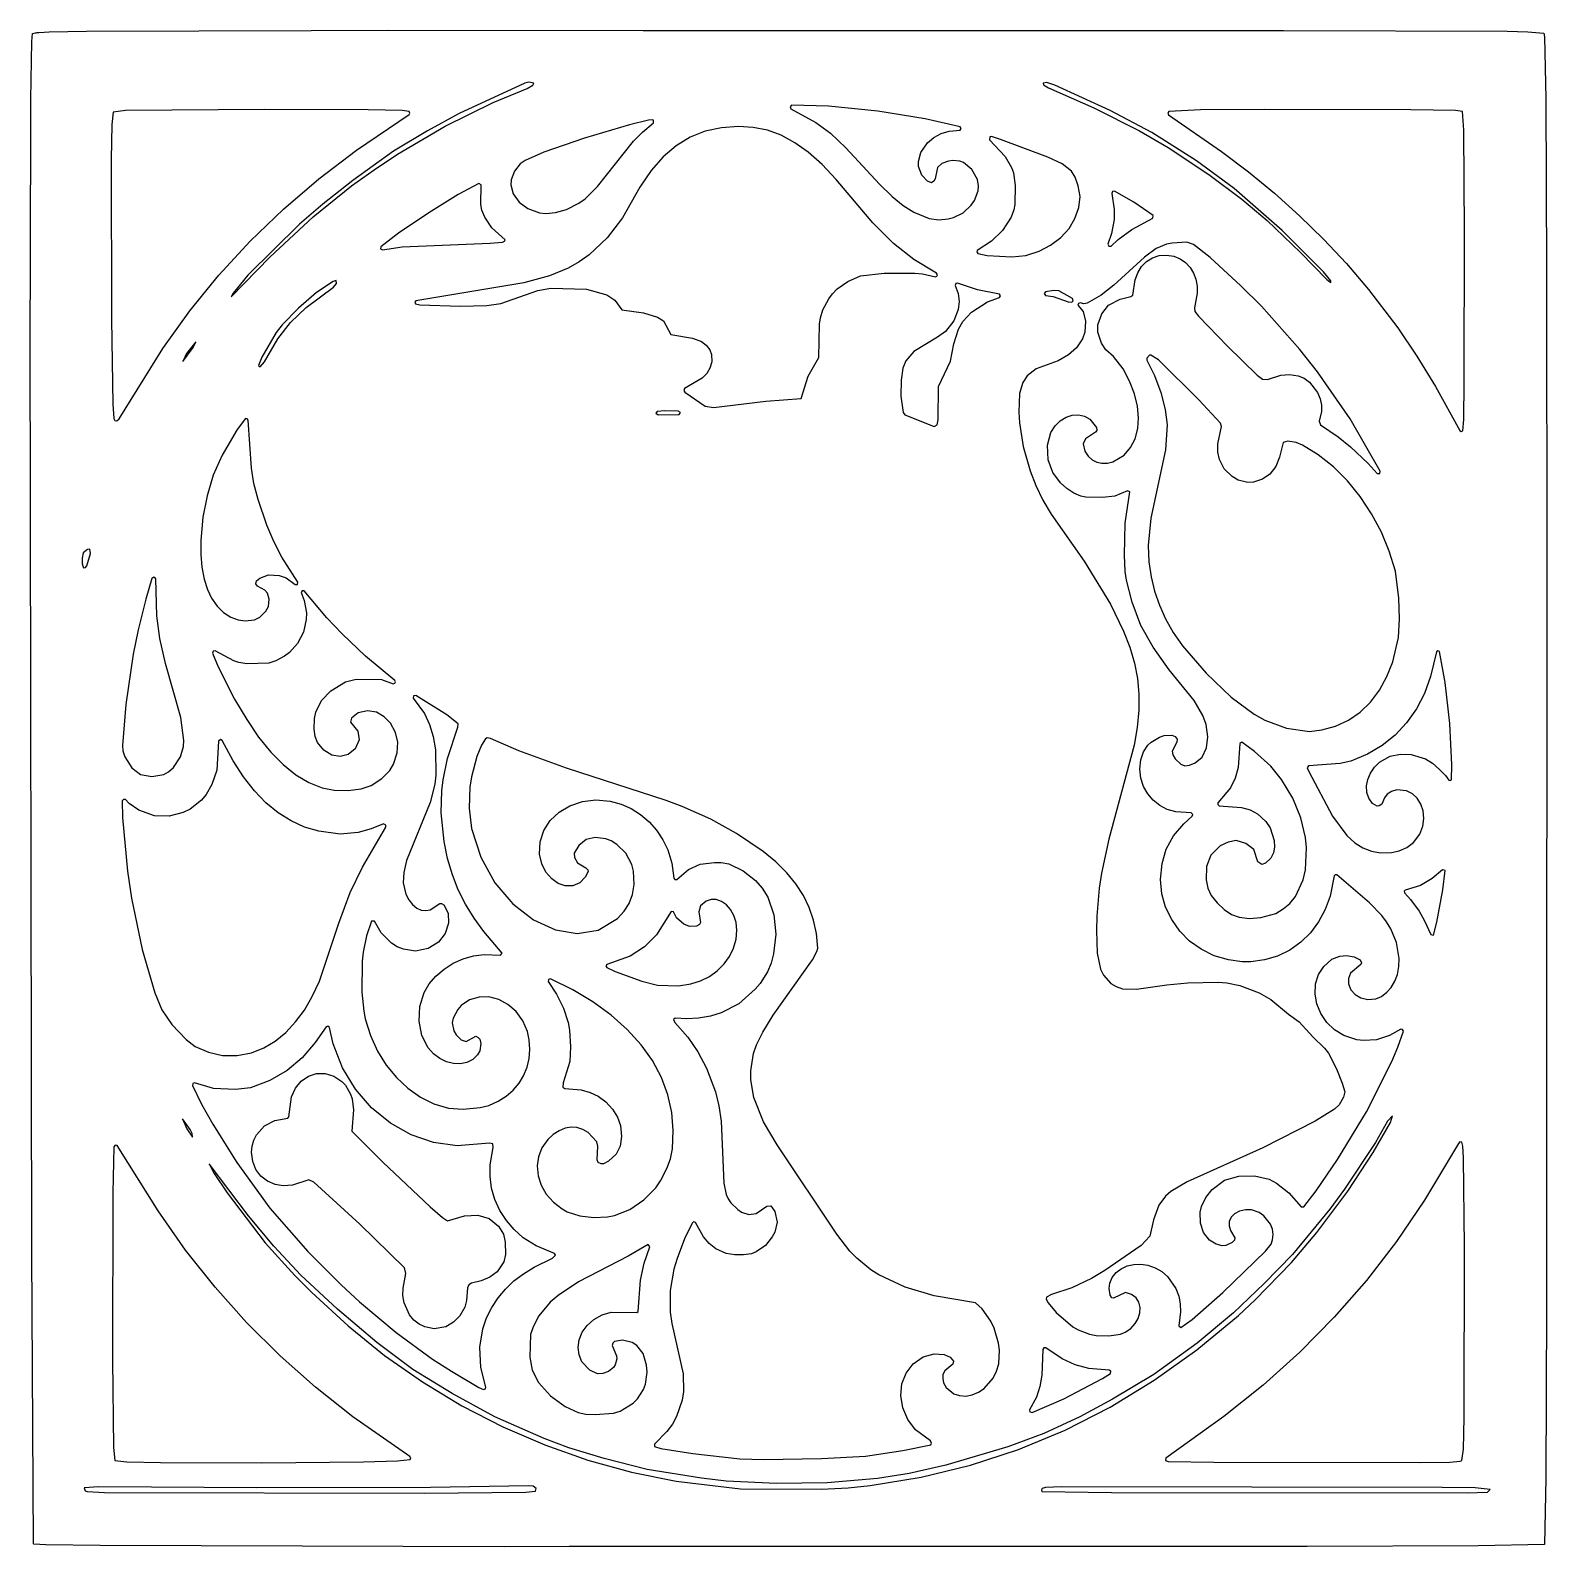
# Model space of a CAD drawing. Header units: millimetres. Extents: x 0 to 300, y 0 to 300.
import ezdxf

# ---------------------------------------------------------------- set-up
doc = ezdxf.new("R2010")
doc.units = ezdxf.units.MM
doc.layers.add('CUT', color=7, linetype='CONTINUOUS')

msp = doc.modelspace()

# ---------------------------------------------------------------- linework, layer by layer
at = {"layer": 'CUT'}
for points in [[(0.4628, 299.3575), (0.995, 299.4882), (1.1712, 299.4989), (1.385, 299.5118), (1.7546, 299.5342), (3.732, 299.6538), (11.1299, 299.817), (55.5867, 299.9371), (70.6561, 299.9689), (70.6792, 299.969), (121.2212, 299.9608), (247.9327, 299.939), (292.1646, 299.7865), (296.2426, 299.6536), (299.3965, 299.4397), (299.5538, 298.6596), (299.7865, 286.4292), (299.9085, 252.5407), (299.9629, 191.5634), (299.9453, 88.6546), (299.9085, 47.4302), (299.7865, 13.5403), (299.5378, 0.4651), (286.4292, 0.183), (252.5712, 0.061), (115.915, 0.008), (112.6203, 0.0074), (109.3917, 0.0069), (108.5094, 0.0067), (108.2029, 0.0067), (106.6263, 0.0064), (93.7809, 0.0042), (13.8143, 0.2135), (3.1249, 0.3396), (0.7346, 0.4958), (0.6814, 0.5673), (0.305, 58.1052), (0.0271, 240.9026), (0.0305, 252.4479), (0.122, 286.3069), (0.335, 297.7414)], [(99.409, 289.1444), (99.592, 289.5409), (98.6159, 289.6934), (97.8228, 289.5104), (84.828, 283.5011), (78.6052, 280.0846), (71.8943, 276.0581), (63.8412, 270.2928), (57.8624, 265.5952), (53.2563, 261.6297), (43.068, 251.5023), (40.1396, 247.9943), (39.743, 247.2623), (47.3995, 255.1018), (55.9407, 263.0634), (63.5667, 269.2252), (68.0508, 272.3976), (72.6569, 275.448), (82.1132, 280.9998), (91.5999, 285.6669), (98.2803, 288.4733)], [(201.0791, 289.6324), (200.3775, 289.5104), (200.408, 289.2054), (201.4146, 288.5953), (210.3828, 284.6603), (219.4425, 280.0846), (225.0858, 276.7597), (233.1694, 271.452), (239.6362, 266.5713), (244.6694, 262.3618), (251.2888, 256.0474), (256.4745, 250.6787), (257.2981, 250.0686), (257.2981, 250.4347), (255.8339, 252.1734), (247.6588, 260.379), (238.1415, 268.6761), (230.729, 274.1668), (221.8829, 279.7796), (213.6163, 284.1417), (202.6653, 289.1444)], [(177.8473, 262.7444), (179.7179, 262.5113), (181.5906, 262.6872), (182.6172, 262.9392), (184.546, 263.8782), (186.1029, 265.3722), (186.7573, 266.3081), (187.4847, 268.2265), (187.595, 269.2383), (187.3746, 270.4389), (186.2284, 272.4348), (184.6354, 273.8052), (183.9, 274.092), (182.4743, 274.2012), (181.6271, 274.1043), (180.2935, 273.6176), (179.4442, 272.8144), (179.038, 270.6171), (178.7361, 270.1043), (178.2814, 269.8099), (177.4888, 270.1005), (176.3994, 271.3097), (175.7366, 273.0396), (175.7082, 273.9988), (176.2014, 275.8171), (177.5159, 277.6824), (178.7506, 278.791), (180.1791, 279.5519), (181.7444, 280.0125), (183.9467, 280.1864), (184.1544, 280.5588), (183.9311, 280.8841), (177.0257, 282.4424), (167.6749, 283.9953), (157.9086, 284.9385), (150.581, 285.1505), (150.2935, 284.8235), (150.4563, 284.4548), (155.4207, 281.7651), (158.3021, 279.5983), (161.363, 276.7509), (167.9756, 269.5593), (170.5263, 267.0686), (172.7016, 265.2846), (174.7766, 263.9735)], [(74.9351, 283.3156), (75.0956, 283.6043), (74.9766, 283.9125), (73.5793, 284.1154), (66.8599, 284.237), (46.3316, 284.3285), (18.8391, 284.0848), (16.3803, 283.783), (16.1599, 281.335), (16.0375, 274.4364), (16.068, 242.7509), (16.3423, 226.0482), (16.5221, 223.191), (16.7453, 222.7609), (17.1492, 222.6909), (17.5679, 223.1031), (26.2324, 237.0591), (31.5774, 244.4823), (37.3192, 251.5385), (43.4896, 258.2293), (50.0746, 264.5997), (57.0818, 270.571), (64.5518, 276.2654)], [(123.0296, 282.2938), (122.3065, 282.1684), (118.552, 281.2834), (109.6293, 278.6643), (101.5848, 275.8605), (97.9057, 274.2327), (96.9273, 273.582), (95.7882, 272.1269), (95.1134, 270.3955), (95.0801, 269.4151), (95.5445, 267.6371), (96.7048, 266.0069), (98.4126, 264.7007), (100.7694, 263.8558), (101.9787, 263.7035), (103.8974, 263.9068), (106.0699, 264.5212), (108.5493, 265.7611), (109.7856, 266.6569), (112.2206, 269.0951), (119.3524, 278.0254), (121.1135, 279.817), (123.3138, 281.645), (123.3055, 282.1728)], [(270.5274, 241.0962), (274.2842, 235.537), (278.0057, 229.5277), (282.7804, 220.8284), (283.0592, 220.6394), (283.3811, 220.7385), (283.5658, 222.9813), (283.6574, 230.3007), (283.6879, 260.1032), (283.566, 280.1992), (283.2985, 283.9117), (281.9246, 284.1155), (273.1006, 284.2675), (244.2436, 284.298), (231.4911, 284.2369), (225.2459, 283.896), (225.0121, 283.5619), (225.1718, 283.2237), (235.6167, 276.01), (240.9785, 271.9886), (246.1119, 267.742), (251.0728, 263.3015), (255.8067, 258.6587), (260.346, 253.8147), (264.6949, 248.7309)], [(114.0391, 247.6496), (115.6157, 246.5724), (117.0387, 244.6657), (121.2828, 244.0835), (124.0874, 243.2412), (125.2857, 242.5143), (126.6953, 239.8287), (131.028, 239.0993), (132.8061, 238.394), (133.7024, 237.668), (134.4046, 236.7964), (134.7893, 235.8723), (134.8206, 234.4082), (134.4267, 233.156), (133.8351, 232.0711), (132.9419, 231.1452), (129.4401, 229.107), (129.2623, 228.7127), (129.5108, 228.3809), (133.5221, 225.608), (135.1652, 225.3572), (145.5012, 226.6356), (152.471, 227.1655), (153.9032, 231.5876), (156.0146, 235.2773), (156.1517, 241.8259), (156.3101, 243.1078), (156.7713, 244.645), (157.9426, 246.8705), (158.7232, 247.8447), (159.6534, 248.8051), (161.7293, 250.3009), (164.2277, 251.3743), (168.9372, 251.9246), (174.9899, 251.9244), (176.4838, 251.7973), (179.0485, 251.2065), (179.3236, 251.3127), (179.4451, 251.6191), (179.2566, 251.9299), (174.7747, 254.603), (170.761, 257.7915), (166.6945, 261.8894), (159.4293, 270.4662), (156.6526, 273.3939), (153.8935, 275.8451), (151.2343, 277.7275), (148.5287, 279.2014), (145.8111, 280.1932), (143.0055, 280.7625), (140.0766, 280.9403), (136.7127, 280.7021), (133.5135, 280.0042), (130.5572, 278.8275), (127.7872, 277.1194), (125.222, 274.9414), (122.8355, 272.2487), (120.5646, 268.9755), (117.1769, 262.9057), (114.1571, 258.9098), (110.5351, 255.5357), (108.5674, 254.1432), (106.4448, 252.9411), (102.7007, 251.3923), (97.6757, 250.0145), (76.3106, 246.4842), (76.078, 246.2), (76.1851, 245.8487), (77.1043, 245.6713), (85.0794, 245.3977), (90.3114, 245.5199), (93.1151, 245.9438), (100.4217, 248.4714), (103.0166, 248.9362), (110.0675, 248.7529)], [(206.6633, 262.7225), (207.4365, 264.9241), (207.6654, 267.0712), (207.3143, 269.2168), (206.7238, 270.9158), (205.9519, 272.1377), (204.1023, 273.5481), (201.3237, 274.8621), (191.96, 278.3885), (190.1483, 278.9512), (189.8275, 278.8754), (189.7593, 278.3337), (192.8766, 274.9789), (194.1132, 272.8499), (194.4842, 271.7574), (194.8501, 269.2578), (194.7904, 265.5439), (194.5953, 264.4846), (194.0115, 263.0102), (192.3239, 260.3868), (190.1784, 258.272), (187.3323, 256.4417), (187.241, 256.1269), (187.4553, 255.8357), (189.3215, 255.4299), (194.1659, 255.1899), (196.9441, 255.455), (199.595, 256.2878), (201.8506, 257.447), (203.8636, 258.9795), (205.4842, 260.7802)], [(89.3625, 264.4155), (89.1671, 265.525), (89.1837, 269.3809), (88.7712, 269.6891), (84.6659, 267.5227), (78.845, 263.8963), (72.845, 259.8458), (69.3617, 257.1537), (69.3146, 256.7573), (69.6792, 256.5267), (73.5663, 257.1418), (91.0142, 257.8741), (93.4548, 258.0924), (93.805, 258.2292), (93.9293, 258.5447), (91.3274, 260.8734), (89.9083, 263.0208)], [(213.9188, 267.7175), (214.4325, 264.5071), (214.4039, 262.5479), (213.9141, 259.7605), (213.1881, 257.6439), (213.3637, 257.2551), (213.7903, 257.2604), (215.1992, 258.5645), (217.8868, 260.5496), (222.0401, 262.8277), (222.1359, 263.3379), (218.3222, 265.9679), (214.4892, 268.1381), (214.09, 268.1174)], [(198.9727, 233.0239), (197.2027, 231.652), (196.3497, 230.2827), (195.711, 228.1299), (195.5249, 224.4647), (195.677, 222.349), (196.4373, 217.6741), (197.7662, 212.8417), (198.897, 209.9067), (200.284, 207.0425), (201.9213, 204.2517), (208.4848, 194.9698), (213.7123, 186.4395), (216.2753, 181.1306), (217.5301, 177.9191), (218.4514, 174.7919), (219.0367, 171.7218), (219.315, 168.6204), (219.2863, 165.4571), (218.9464, 162.0826), (218.3379, 158.5839), (213.3616, 139.9567), (211.9027, 133.2401), (211.444, 130.2735), (210.959, 124.7268), (210.8979, 121.9122), (211.0825, 117.4103), (211.7408, 114.2763), (212.2948, 113.0897), (213.7436, 111.4408), (214.8084, 110.7936), (216.0919, 110.3804), (218.8025, 110.2963), (224.8211, 111.1788), (229.0028, 111.5756), (234.9974, 111.6679), (236.6878, 111.5419), (239.283, 111.0228), (243.1268, 109.5352), (245.4121, 108.2349), (248.8707, 105.322), (250.9791, 103.8591), (253.6815, 100.8513), (256.0262, 98.5969), (256.7838, 97.6433), (258.3995, 94.5028), (259.544, 91.7172), (260.0086, 89.9913), (259.8053, 88.9461), (258.9043, 87.4188), (258.0196, 86.5414), (254.2008, 84.1588), (243.8465, 78.9354), (228.881, 72.1691), (225.598, 70.2445), (224.5731, 69.3711), (223.2779, 67.5655), (222.208, 64.6423), (221.4635, 61.4063), (219.7858, 59.5888), (212.5798, 54.6419), (209.9608, 53.0701), (206.0455, 51.2041), (202.0203, 49.8613), (201.0193, 49.3534), (200.9847, 48.9626), (201.363, 48.2717), (202.9598, 46.3354), (206.2455, 43.5067), (207.2726, 42.8771), (209.5288, 42.0576), (210.8273, 41.8099), (213.3423, 41.6915), (215.6585, 42.0503), (216.5963, 42.4321), (217.6796, 43.1707), (218.5702, 44.1403), (219.1616, 45.1223), (219.5021, 46.2571), (219.5349, 47.3268), (219.2652, 48.3689), (218.7316, 49.2045), (217.8347, 49.9039), (216.6265, 50.2695), (214.2783, 49.1726), (213.9716, 49.2205), (213.6076, 49.7252), (213.4077, 51.0954), (213.5484, 52.1257), (214.0384, 53.2731), (214.8121, 54.2292), (215.7966, 54.9913), (216.9959, 55.5288), (218.3153, 55.8429), (219.698, 55.9056), (221.0825, 55.6918), (222.5193, 55.1853), (223.809, 54.4497), (224.9615, 53.4631), (226.6351, 51.0513), (227.1785, 49.5922), (227.49, 48.0652), (227.5524, 46.4693), (227.193, 43.6876), (227.6125, 43.3421), (229.8098, 44.9748), (235.9233, 50.2976), (244.3446, 58.4437), (245.4429, 59.8393), (245.7589, 60.7288), (245.859, 61.7612), (245.6992, 62.8231), (245.3151, 63.7775), (244.0103, 65.4505), (243.0639, 66.1139), (241.5603, 66.6463), (240.3668, 66.6473), (239.204, 66.352), (238.2057, 65.8366), (237.5273, 65.1579), (237.1898, 64.3433), (237.1616, 63.4467), (237.4458, 62.5659), (238.2903, 61.1159), (238.2025, 60.6281), (237.7273, 60.2027), (236.5231, 59.6141), (235.774, 59.5147), (234.5867, 59.8637), (233.2823, 60.6278), (232.0697, 62.1256), (231.4646, 64.0188), (231.4411, 66.1822), (231.6958, 67.3109), (232.512, 69.0595), (233.7722, 70.6873), (236.2683, 72.4876), (239.0702, 73.319), (242.1411, 73.3549), (245.0572, 72.7077), (246.5073, 71.9267), (248.94, 69.9946), (251.4262, 67.2466), (251.9233, 67.2315), (254.3856, 70.3742), (258.6174, 76.6154), (264.3404, 86.0213), (269.3063, 96.013), (270.5289, 98.8257), (271.6263, 101.9853), (271.4747, 102.2876), (271.1066, 102.3463), (268.8948, 101.1314), (266.3083, 100.2973), (263.7533, 100.1148), (262.3854, 100.2777), (259.8597, 101.1123), (257.9939, 102.2329), (256.4664, 103.7284), (255.27, 105.5006), (254.5043, 107.3736), (254.1649, 109.3067), (254.2566, 111.3194), (254.841, 113.199), (255.9006, 114.7805), (257.4809, 116.1923), (259.0339, 116.8437), (260.3397, 116.9442), (261.902, 116.6926), (263.0765, 116.0713), (263.3619, 115.5146), (263.2279, 115.202), (261.1737, 113.4452), (260.7511, 112.4233), (260.7771, 111.3203), (261.2473, 110.1824), (262.0895, 109.2335), (263.2238, 108.57), (264.5749, 108.2293), (266.1473, 108.3928), (267.2595, 108.8682), (268.3496, 109.6642), (269.2055, 110.637), (269.9181, 111.8538), (270.4246, 113.2236), (270.7233, 114.7464), (270.7814, 116.3897), (270.2484, 119.4952), (269.1411, 122.2284), (268.3091, 123.5863), (267.3719, 124.8528), (264.9412, 127.3426), (258.4549, 132.9072), (258.1564, 132.9229), (257.9199, 132.6871), (257.1334, 128.6963), (256.135, 126.0207), (254.8516, 123.6086), (253.2158, 121.4172), (251.3314, 119.5639), (249.138, 118.0192), (246.7281, 116.8452), (244.1594, 116.0796), (241.4358, 115.6735), (239.728, 115.6735), (237.0451, 116.0698), (234.2221, 116.9062), (231.6284, 118.1722), (229.3423, 119.8096), (227.3962, 121.7864), (225.7904, 124.0408), (224.5851, 126.5138), (223.8427, 129.174), (223.5955, 132.0077), (223.8766, 135.1538), (224.7015, 137.9956), (226.1206, 140.5969), (228.1622, 142.9859), (229.8436, 144.4942), (229.9472, 144.8477), (229.6364, 145.1506), (226.6027, 145.3561), (224.9158, 145.8557), (223.4166, 146.6365), (222.103, 147.6691), (221.0394, 148.9508), (220.241, 150.361), (219.7034, 152.016), (219.5079, 153.8181), (219.6602, 155.6445), (220.2145, 157.2716), (221.0687, 158.5525), (221.7009, 159.1244), (223.3489, 160.1304), (224.3009, 160.4428), (225.8491, 160.5355), (226.486, 160.2841), (226.8487, 159.7751), (226.8042, 159.1779), (225.877, 157.3458), (225.9927, 156.6269), (226.4553, 155.8341), (227.6098, 154.7889), (228.3937, 154.5031), (229.2981, 154.5815), (230.4139, 155.051), (231.8105, 156.2154), (232.6688, 158.0018), (232.9574, 160.1951), (232.595, 162.638), (231.9632, 164.4036), (230.2292, 167.3623), (225.3131, 173.471), (222.0969, 177.9451), (219.7165, 182.2478), (217.9656, 186.8496), (216.8243, 191.2322), (216.5789, 192.8979), (216.457, 196.1606), (216.5791, 202.492), (217.4974, 208.7049), (217.0726, 208.8919), (214.5188, 207.8392), (212.0728, 207.5806), (208.8092, 207.6466), (207.8293, 207.8408), (206.4587, 208.4356), (205.0573, 209.3189), (203.777, 210.4696), (202.2629, 212.4878), (201.359, 214.9927), (201.2047, 217.8834), (201.8713, 220.4269), (202.7482, 221.7114), (203.7314, 222.6965), (204.9263, 223.4149), (206.0976, 223.8174), (207.3675, 223.9223), (208.5269, 223.6677), (209.5896, 223.0596), (210.9165, 221.3703), (210.9578, 220.7948), (210.7513, 220.4613), (208.7565, 219.1644), (208.2782, 218.1434), (208.6198, 216.704), (209.2644, 215.7378), (210.0634, 215.0038), (210.9736, 214.5498), (211.993, 214.3165), (213.0866, 214.3198), (214.1817, 214.6086), (216.3647, 215.9408), (217.6479, 217.4262), (218.5424, 219.1836), (219.0848, 221.1939), (219.2309, 223.3447), (219.024, 225.6343), (218.455, 228.0472), (217.4717, 230.5699), (216.1694, 233.0178), (214.2861, 235.4335), (212.7326, 236.7762), (211.9102, 238.0657), (211.1566, 240.2812), (211.1531, 241.6876), (211.9726, 243.8935), (213.2854, 245.5811), (215.6057, 246.8135), (217.6986, 247.2997), (218.1218, 247.5898), (218.5694, 250.6117), (219.0711, 251.9899), (219.8514, 253.2449), (220.8378, 254.2284), (222.0075, 254.9555), (223.335, 255.398), (224.7681, 255.5239), (226.2114, 255.2723), (227.4437, 254.7665), (228.5177, 254.0088), (229.4168, 253.0398), (230.0926, 251.9621), (230.5555, 250.7623), (230.8155, 249.3863), (230.8157, 247.9767), (230.2733, 245.0817), (230.3925, 244.3778), (231.1136, 243.421), (236.8252, 237.4972), (242.7233, 231.7811), (243.782, 230.9819), (244.7219, 230.9126), (247.4088, 231.7288), (249.0978, 231.9121), (250.8312, 231.5894), (251.9686, 231.1261), (253.0443, 230.3669), (254.6313, 228.3202), (255.1496, 227.0681), (255.4015, 225.808), (255.403, 224.548), (254.9787, 222.6464), (255.2581, 221.9407), (258.7279, 219.5854), (261.1504, 217.5932), (264.6727, 214.2558), (266.4459, 212.2799), (266.9447, 212.2995), (267.0333, 212.7599), (261.0813, 223.1204), (254.6647, 232.3955), (251.1519, 236.8554), (243.5786, 245.3715), (239.4956, 249.4246), (233.3959, 255.0062), (230.109, 257.6304), (228.8187, 258.0324), (225.8957, 257.8545), (224.7471, 257.6348), (222.7387, 256.79), (220.3943, 255.0878), (214.3378, 249.5787), (211.8392, 247.5743), (209.0653, 246.003), (208.38, 245.8643), (207.6801, 246.0835), (207.3352, 245.9492), (207.2583, 245.5871), (208.2808, 244.3388), (208.7318, 242.4466), (208.5777, 240.2804), (208.1193, 238.9433), (206.9567, 237.1639), (205.389, 235.7608), (203.3423, 234.6176)], [(53.0428, 245.0049), (49.8704, 241.7105), (48.6807, 240.2158), (45.8438, 235.3047), (45.1727, 233.6879), (45.4778, 233.3829), (46.3319, 234.359), (48.9552, 238.9346), (51.5176, 242.1681), (54.5985, 245.1575), (59.9672, 249.184), (60.5773, 249.9161), (60.5468, 250.4652), (59.9367, 250.3127), (56.6423, 248.1164)], [(191.7385, 247.1066), (191.9216, 247.46), (191.6986, 247.7897), (187.3735, 248.6425), (183.4259, 249.9427), (183.0923, 249.8926), (182.9313, 249.4852), (183.5866, 247.9059), (183.7475, 246.3502), (183.5866, 244.7275), (182.7022, 242.4712), (181.0354, 240.4089), (179.4684, 239.243), (174.8116, 236.435), (173.2194, 234.6003), (172.6002, 233.1113), (172.2482, 230.7334), (172.2191, 227.6187), (172.6821, 224.3348), (173.0231, 223.9359), (178.7985, 221.6286), (179.3848, 221.9395), (179.5762, 222.924), (179.6778, 229.5369), (182.0585, 234.5154), (182.6664, 237.9552), (183.599, 240.8347), (184.5108, 242.399), (186.1625, 244.1996), (189.3505, 246.284)], [(200.8284, 248.256), (200.5768, 247.9038), (200.8415, 247.5227), (202.3745, 247.3365), (205.303, 246.2912), (206.0288, 246.2184), (206.3327, 246.4846), (206.1774, 246.9261), (203.4834, 248.4435), (202.4729, 248.5146)], [(32.7576, 238.3246), (30.8968, 236.0062), (30.1647, 234.481), (32.2085, 237.1959)], [(221.7207, 191.8616), (222.3847, 189.0179), (223.3657, 186.2255), (224.5805, 183.5267), (226.097, 180.8608), (227.9301, 178.2164), (232.5954, 172.7877), (237.5851, 168.0433), (242.0814, 164.6932), (244.2242, 163.4839), (248.5251, 161.8977), (253.0381, 161.2675), (255.4983, 161.5953), (258.2002, 162.3145), (260.7614, 163.4988), (263.0741, 165.116), (265.0894, 167.0768), (266.8824, 169.4096), (268.373, 172.1204), (269.5656, 175.0721), (270.6616, 179.8563), (270.8455, 183.5499), (270.7243, 187.6386), (270.0317, 192.9569), (268.8367, 196.9394), (267.2737, 200.6965), (265.3318, 204.3113), (263.0649, 207.7417), (260.5407, 210.8368), (257.7826, 213.5978), (254.7765, 216.0199), (251.6693, 217.932), (250.4102, 218.4546), (248.7651, 218.7117), (247.8531, 218.426), (247.124, 215.5272), (246.3872, 213.685), (245.2308, 212.1741), (243.7463, 211.1519), (241.9465, 210.5764), (240.8391, 210.5097), (238.944, 211.0138), (237.7658, 211.6934), (236.1873, 213.23), (235.22, 215.0743), (234.9469, 216.5305), (234.9119, 218.1807), (235.6401, 221.6263), (235.4224, 222.2585), (231.1865, 226.8636), (223.1903, 234.7694), (221.6904, 235.7366), (221.4027, 235.6768), (220.8863, 235.1454), (220.9019, 234.7109), (222.4125, 231.6931), (223.6708, 228.3462), (224.4979, 224.9768), (224.8671, 221.9078), (224.5594, 216.9613), (221.6339, 203.4328), (221.1168, 198.0414), (221.2995, 194.8102)], [(42.8988, 223.138), (42.6047, 223.1697), (40.9508, 221.0284), (37.9521, 215.9404), (36.2225, 211.9376), (34.9777, 207.9032), (34.1538, 203.6317), (33.7602, 199.0778), (33.7302, 196.2853), (33.94, 193.7472), (34.4019, 191.3784), (35.0499, 189.3757), (35.8839, 187.6107), (37.0017, 186.03), (38.2572, 184.8355), (39.72, 183.9092), (41.1308, 183.3713), (42.5094, 183.1687), (44.3649, 183.3353), (45.4513, 183.8677), (46.631, 185.042), (47.1157, 186.0078), (47.2522, 187.4723), (46.9484, 188.6602), (46.4234, 189.2151), (44.9412, 190.0328), (44.6042, 190.4721), (44.7874, 191.0408), (45.395, 191.5931), (47.1301, 192.2578), (49.2567, 192.1361), (50.6311, 191.6426), (52.3879, 190.3242), (52.8476, 190.3618), (52.9491, 190.8117), (49.7855, 195.7797), (48.1926, 198.8718), (46.8344, 202.0804), (45.0947, 207.1778), (44.265, 210.3442), (43.7452, 213.3711), (43.095, 222.8719)], [(128.1438, 224.6282), (125.5205, 224.7197), (123.9953, 224.5672), (123.7512, 224.2622), (124.2393, 223.8961), (128.3879, 223.9571), (128.6014, 224.3842)], [(10.5506, 193.6361), (10.9472, 193.6971), (11.1912, 194.0326), (11.9538, 196.5035), (11.7708, 197.3576), (11.3132, 197.2966), (10.4896, 196.6255), (10.2761, 195.5273), (10.3066, 194.3987)], [(25.0744, 184.113), (24.8399, 191.4311), (24.4679, 191.7672), (24.0828, 191.4961), (22.862, 187.4153), (21.3409, 181.3611), (20.3669, 176.553), (18.9345, 166.6194), (18.2338, 158.4829), (18.2956, 157.4463), (18.6998, 156.2422), (20.0855, 154.0462), (21.8256, 152.7296), (24.0765, 152.3614), (26.4298, 152.7324), (27.3633, 153.2797), (28.3487, 154.1717), (29.7353, 156.2219), (30.3168, 158.2858), (30.4111, 159.4987), (29.7748, 164.0398), (26.7604, 174.7261), (25.6594, 179.6478)], [(55.1183, 151.1815), (57.7375, 150.148), (60.1578, 149.6769), (62.9039, 149.5861), (65.4376, 149.8915), (67.4207, 150.562), (69.5826, 151.937), (71.1231, 153.5681), (71.8826, 154.8277), (72.6002, 157.0264), (72.688, 159.1298), (72.2563, 161.0568), (71.288, 162.8954), (70.0379, 164.1923), (68.4682, 165.0595), (66.7156, 165.3223), (64.8441, 164.9257), (63.5484, 163.9027), (63.3561, 163.1118), (64.8235, 161.3298), (65.0884, 159.5924), (64.2759, 157.8118), (62.9009, 156.7235), (61.3177, 156.3034), (59.6778, 156.5617), (58.1009, 157.5638), (56.813, 159.0895), (56.3753, 160.2856), (56.158, 161.7255), (56.2189, 163.8401), (56.5272, 165.0923), (57.645, 167.3766), (59.4377, 169.3336), (62.4002, 171.0653), (64.4639, 171.6335), (69.496, 171.5473), (71.8293, 170.7062), (72.1336, 170.8354), (72.2327, 171.1143), (72.1071, 171.3823), (66.2978, 176.1808), (61.6828, 180.6119), (58.6785, 183.7697), (54.2097, 189.073), (53.816, 189.1056), (53.5963, 188.7773), (54.225, 187.1795), (54.6532, 184.764), (54.59, 183.4019), (54.0413, 180.9324), (52.8928, 178.6692), (51.3052, 176.899), (50.2769, 176.1464), (48.6167, 175.2655), (47.1879, 174.7976), (42.8223, 174.6686), (41.239, 174.8816), (40.2544, 175.2267), (36.5766, 177.2217), (36.186, 177.1588), (36.052, 176.7866), (37.1873, 174.081), (40.4402, 167.666), (42.8249, 163.6308), (45.1789, 160.1603), (47.6051, 157.1858), (50.0566, 154.7015), (52.5768, 152.6751)], [(270.8041, 137.6765), (272.3066, 138.3222), (273.6371, 139.292), (274.8897, 140.983), (275.4545, 142.5319), (275.6578, 144.0253), (275.5031, 145.5888), (275.0708, 146.9055), (274.3551, 148.0622), (273.4155, 148.9448), (272.2589, 149.5564), (270.3257, 149.7439), (269.2822, 149.4257), (268.4369, 148.8921), (267.8576, 148.1449), (267.334, 146.9121), (266.858, 146.5382), (266.4621, 146.4866), (265.4934, 147.0458), (264.7729, 148.0508), (264.3813, 149.2233), (264.324, 150.5246), (264.5716, 151.7848), (265.1063, 153.0436), (265.8913, 154.2055), (266.8728, 155.1889), (269.0356, 156.3753), (271.0579, 156.753), (273.15, 156.7165), (275.973, 155.8881), (277.3914, 154.9812), (278.7904, 153.7714), (279.9572, 152.5752), (280.5963, 151.6245), (280.8873, 151.5476), (281.1677, 151.7333), (281.2171, 154.6784), (280.8205, 162.8477), (279.8773, 170.9396), (278.7969, 177.0958), (278.4635, 177.2364), (278.1411, 177.0087), (276.9835, 172.1402), (275.7712, 168.8063), (274.2075, 165.7334), (272.2669, 162.9787), (269.9855, 160.5494), (267.3981, 158.4908), (264.5231, 156.796), (261.2242, 155.3941), (259.1417, 154.9611), (252.8682, 154.4544), (252.613, 154.0642), (252.9008, 153.3632), (257.6123, 144.4924), (260.4517, 140.6654), (262.0022, 139.2631), (263.6226, 138.2314), (265.2871, 137.5908), (267.0857, 137.2617), (269.2748, 137.319)], [(74.4401, 135.7265), (73.8751, 133.3505), (73.7871, 131.3018), (74.3067, 129.1124), (74.8897, 127.9588), (75.645, 127.0125), (76.4762, 126.3341), (77.3427, 125.9375), (78.2523, 125.8304), (79.137, 126.0141), (81.0102, 127.2138), (81.3871, 127.2446), (81.8437, 126.9993), (82.6516, 125.3573), (82.7475, 123.3266), (82.0858, 121.3064), (80.7894, 119.6), (78.7451, 118.3411), (76.2305, 117.8081), (73.8136, 118.183), (72.5892, 118.6858), (71.4827, 119.4217), (69.4052, 121.4636), (68.0898, 123.7706), (67.533, 123.7638), (66.5127, 120.8511), (65.8515, 117.6364), (65.6682, 115.8153), (65.6062, 109.6787), (65.9726, 105.9261), (66.2489, 104.4391), (67.2945, 101.1528), (68.7073, 98.0218), (70.4342, 95.2408), (72.4277, 92.8011), (74.6908, 90.684), (77.2182, 88.9145), (79.8719, 87.6014), (82.7528, 86.7462), (85.6359, 86.5325), (88.9858, 86.8628), (90.739, 87.3054), (92.5916, 88.1399), (94.1343, 89.1296), (95.515, 90.3247), (96.6914, 91.7164), (97.6044, 93.162), (98.3008, 94.8392), (98.6848, 96.5697), (98.8319, 98.3645), (98.708, 100.2912), (98.3941, 101.906), (97.474, 104.0527), (96.1409, 105.883), (94.4993, 107.2864), (92.7267, 108.2477), (90.7037, 108.747), (88.7759, 108.7396), (86.9169, 108.1727), (85.2723, 107.056), (84.5584, 106.2887), (83.659, 104.5374), (83.4871, 103.6139), (83.788, 102.0658), (84.2367, 101.2761), (85.2375, 100.297), (86.2228, 99.9189), (88.1487, 100.9605), (88.638, 100.7411), (88.9282, 100.37), (89.1558, 99.5541), (88.9503, 98.1238), (88.5038, 97.2705), (87.5306, 96.3635), (86.3614, 95.7952), (85.0812, 95.5088), (83.6991, 95.5721), (82.3173, 95.9304), (80.9977, 96.5763), (79.7516, 97.5102), (78.728, 98.6948), (77.4845, 101.135), (76.9311, 103.9297), (77.062, 106.8519), (77.9085, 109.6168), (78.8925, 111.3357), (80.2387, 112.8678), (81.8555, 114.2631), (83.6858, 115.4065), (85.6407, 116.2914), (87.6856, 116.8722), (89.7947, 117.1556), (93.0023, 117.0079), (93.3538, 117.3922), (89.7482, 121.6816), (87.8057, 124.3222), (86.1007, 127.0817), (84.6597, 129.9678), (83.507, 132.9406), (82.5771, 136.1632), (81.9089, 139.4737), (81.3239, 145.2011), (81.4459, 149.5334), (81.6907, 151.6809), (82.5479, 155.9431), (84.6156, 162.0903), (84.6837, 162.8), (82.4077, 164.5339), (76.2782, 168.3925), (75.8498, 168.2993), (75.7795, 167.8666), (77.9733, 164.8342), (78.9895, 162.6732), (79.6925, 160.2882), (80.1571, 157.6176), (80.2181, 152.6026), (80.0286, 150.8471), (79.1067, 147.2269)], [(30.87, 100.312), (32.6466, 98.9664), (35.248, 97.8145), (38.0694, 97.1806), (40.954, 97.1464), (43.7705, 97.7108), (46.2028, 98.6974), (48.43, 100.0265), (50.538, 101.7474), (52.4681, 103.8019), (54.2272, 106.1573), (55.8064, 108.8553), (57.2166, 111.8898), (61.0508, 123.3336), (63.3163, 129.3932), (65.7031, 134.4101), (70.3287, 142.3519), (70.3622, 142.7655), (69.9017, 142.9663), (67.4678, 142.035), (64.8493, 141.2972), (61.3443, 140.9607), (57.1206, 141.5203), (54.2813, 142.3455), (51.6236, 143.5665), (49.0237, 145.1655), (46.6308, 147.1628), (44.388, 149.4965), (42.2159, 152.2883), (40.1661, 155.4719), (37.9466, 159.5031), (37.6565, 159.6774), (37.2366, 159.3532), (36.896, 153.5934), (35.9435, 150.765), (34.8042, 148.8192), (33.917, 147.7062), (31.6433, 145.8995), (30.2798, 145.2366), (27.4973, 144.5031), (24.6049, 144.5629), (21.4771, 145.7223), (19.5826, 147.0054), (18.8263, 147.7866), (18.4296, 147.8353), (18.2037, 147.5468), (18.234, 144.2255), (19.2378, 133.6092), (20.0623, 128.2645), (22.1348, 118.1187), (24.6836, 109.5917), (26.0661, 106.2197), (28.0306, 103.3052)], [(99.5808, 124.0251), (103.9094, 122.0103), (108.2217, 121.29), (112.3456, 121.9562), (116.1558, 124.2647), (117.4966, 125.7265), (118.4875, 127.27), (119.146, 128.9942), (119.4834, 130.9661), (119.3387, 133.655), (118.9848, 134.9412), (117.7945, 137.2259), (116.0582, 138.9332), (114.9343, 139.606), (113.8388, 140.0286), (111.7629, 140.3117), (109.9634, 139.8774), (108.5094, 138.7437), (107.5839, 137.1646), (107.6555, 136.3409), (108.284, 135.278), (109.9246, 134.3057), (110.2998, 133.8872), (110.3538, 133.5451), (109.8049, 132.4542), (108.7173, 131.3295), (107.3416, 130.72), (105.8286, 130.7246), (104.4616, 131.1948), (103.1707, 132.0845), (102.0107, 133.4274), (101.1949, 135.059), (100.7556, 137.0105), (100.8519, 139.4148), (101.5731, 141.6642), (102.8786, 143.6521), (104.6211, 145.3015), (106.7654, 146.5756), (109.2158, 147.3825), (111.9118, 147.723), (114.6979, 147.476), (116.8886, 146.8788), (118.8516, 146.003), (120.7099, 144.8311), (122.4204, 143.3748), (123.9003, 141.7353), (125.1358, 139.8444), (126.1009, 137.8237), (126.9433, 135.1833), (127.3263, 132.238), (127.5068, 131.9619), (127.9355, 131.9741), (130.2385, 133.9708), (132.5276, 135.0222), (135.3458, 135.3695), (136.6903, 135.3667), (138.2036, 135.0575), (141.0134, 133.7159), (143.47, 131.8115), (144.7941, 130.2377), (145.8905, 128.4717), (147.0727, 125.0069), (147.4789, 121.1487), (147.0426, 117.2501), (146.5433, 115.4224), (145.8284, 113.7215), (144.3673, 111.4083), (143.4192, 110.2696), (140.1444, 107.3924), (136.7072, 105.5917), (134.5436, 104.9718), (132.1789, 104.5715), (129.897, 104.4463), (127.559, 104.5661), (127.2155, 104.2574), (127.4938, 103.684), (130.0873, 100.8071), (132.0511, 97.8897), (133.7673, 94.6698), (135.5704, 89.9942), (136.2189, 87.2211), (136.6488, 84.155), (137.2273, 71.9047), (137.6978, 69.6502), (138.0748, 68.824), (138.6077, 68.0385), (139.9808, 66.6746), (140.7257, 66.1771), (142.1281, 65.7362), (143.5678, 65.9022), (145.7126, 67.3843), (146.489, 67.424), (147.2868, 66.3151), (147.7536, 64.1996), (147.3001, 62.2432), (146.7949, 61.272), (145.4201, 59.5911), (143.5885, 58.3054), (142.6598, 57.9357), (141.0969, 57.7137), (139.3599, 57.7478), (137.6936, 58.0205), (135.6427, 58.896), (134.3318, 60.0108), (133.172, 61.3232), (131.5975, 64.1395), (131.2225, 64.2659), (130.9076, 63.9886), (129.4324, 60.8856), (127.9438, 56.9946), (127.3065, 54.8949), (126.6135, 50.69), (126.6137, 46.4254), (126.8852, 44.1829), (129.1774, 34.1944), (129.2385, 30.7184), (128.9628, 28.9835), (127.8549, 25.7357), (127.0214, 24.2471), (125.9422, 22.816), (123.5159, 20.2701), (123.4985, 19.8382), (124.7514, 19.417), (131.0437, 18.4145), (140.3815, 17.3802), (145.1386, 17.2577), (156.5369, 17.4711), (165.2034, 17.9269), (172.6197, 19.0555), (178.1191, 20.1511), (178.3086, 20.5021), (178.0538, 20.9206), (175.1297, 23.1483), (173.5864, 25.1494), (172.6312, 27.4534), (172.2277, 29.8876), (172.4434, 32.1854), (173.2545, 34.3445), (174.6496, 36.1812), (176.6613, 37.529), (178.7937, 38.1478), (180.807, 37.996), (181.9962, 37.4636), (182.6501, 36.6719), (182.4804, 36.1018), (180.9074, 34.8209), (180.5494, 34.076), (180.4898, 33.2519), (180.6752, 32.4242), (181.1856, 31.4703), (182.6983, 30.2336), (183.7917, 29.8867), (185.1012, 29.8053), (186.3155, 30.0334), (187.5589, 30.5542), (188.6805, 31.3003), (190.4774, 33.3589), (191.1512, 34.6965), (191.5982, 36.1864), (191.7486, 38.8454), (191.5414, 40.2945), (190.6731, 43.2121), (190.0126, 44.5983), (188.3321, 47.066), (186.9931, 48.2727), (178.8317, 49.634), (173.1037, 51.3178), (167.8672, 53.7824), (166.2605, 54.7736), (163.4862, 57.0603), (162.139, 58.44), (159.5797, 61.7916), (147.7324, 79.501), (145.0723, 84.0263), (143.1281, 88.8793), (142.5181, 92.3862), (142.515, 94.1214), (143.0665, 97.5512), (143.6668, 99.2917), (144.9171, 101.7919), (146.9377, 105.13), (154.7411, 116.105), (155.6275, 117.7482), (155.8032, 118.4228), (155.5457, 121.3205), (154.9729, 123.9173), (154.1111, 126.4386), (152.9319, 128.8215), (151.448, 131.1183), (149.6328, 133.3239), (147.4807, 135.4737), (144.9872, 137.5466), (139.7258, 141.1068), (134.6012, 143.9132), (128.9576, 146.4315), (125.8097, 147.6236), (106.0782, 153.9974), (96.6221, 157.4443), (91.0379, 159.8852), (90.4045, 160.0074), (90.0934, 159.8342), (89.2367, 158.575), (88.3265, 156.3357), (87.2591, 152.3113), (86.9574, 150.2227), (86.807, 146.1026), (87.2979, 142.0772), (89.1109, 136.3731), (91.9269, 131.3464), (95.4986, 127.1695)], [(245.9383, 137.2374), (245.4119, 136.1877), (244.3542, 135.1958), (243.6114, 134.9195), (242.8002, 135.4704), (242.0582, 137.9313), (240.4656, 139.1), (238.5466, 139.7016), (236.9611, 139.4031), (235.4004, 138.6286), (233.5298, 136.7826), (232.6805, 134.5692), (232.6188, 131.9007), (232.9664, 130.2474), (233.6111, 128.8259), (234.7638, 127.3641), (236.1758, 126.0444), (237.6474, 125.0569), (239.1079, 124.5125), (241.1789, 124.2976), (243.4318, 124.4451), (246.3741, 125.2822), (247.8703, 126.1803), (249.13, 127.2625), (250.2594, 128.6294), (251.8096, 131.9015), (252.2736, 133.8776), (252.4822, 138.2395), (252.2681, 140.2688), (251.3683, 144.1989), (249.7518, 148.0729), (247.4949, 151.7438), (245.3815, 154.374), (242.1819, 157.3313), (239.6664, 159.1825), (239.2889, 158.8571), (238.9309, 154.1537), (238.3619, 152), (237.3922, 150.1307), (234.9312, 147.1524), (234.9122, 146.7923), (235.1605, 146.5794), (239.6312, 146.252), (241.3173, 145.7489), (242.7969, 144.955), (244.4176, 143.4259), (245.2495, 142.2152), (246.0911, 139.7025), (246.1591, 138.4094)], [(279.9029, 133.7912), (279.3875, 133.9162), (277.3285, 132.1755), (274.9994, 130.827), (271.9411, 129.888), (271.7588, 129.6574), (271.8091, 129.3327), (273.0581, 128.0197), (274.7385, 125.697), (275.7631, 123.9249), (277.0571, 121.0751), (277.5934, 120.9645), (278.261, 123.5422), (279.4195, 129.9134)], [(135.9065, 113.9071), (137.2424, 115.2764), (138.3509, 116.785), (139.1403, 118.3969), (139.6232, 120.1624), (139.7941, 121.9913), (139.6193, 123.4644), (139.2032, 124.8586), (138.5541, 126.0388), (137.7317, 126.9776), (136.7542, 127.6543), (135.7032, 127.9977), (134.7057, 128.0181), (133.6836, 127.6659), (132.6091, 126.7727), (132.2331, 125.5623), (132.5894, 123.4675), (132.391, 123.0976), (131.798, 122.7257), (130.4139, 122.6879), (129.3074, 123.1635), (127.8714, 124.4282), (127.2278, 125.5846), (126.8036, 125.6679), (123.8658, 121.0127), (121.519, 118.6598), (118.6987, 116.8126), (114.0792, 115.197), (113.8927, 114.8754), (114.0301, 114.5674), (115.7273, 113.7526), (120.9683, 111.8442), (124.0765, 111.0581), (128.2246, 110.9662), (130.693, 111.3219), (132.6094, 111.9287), (134.3492, 112.7986)], [(105.3331, 90.9011), (105.7327, 90.6189), (108.9719, 90.3757), (110.7526, 89.8801), (112.3752, 89.1036), (113.8418, 87.985), (115.2038, 86.5276), (116.17, 84.9914), (116.7619, 83.3184), (116.9438, 81.1745), (116.6859, 79.2579), (115.8773, 77.6717), (114.3654, 76.2552), (113.4055, 75.7601), (112.9424, 75.7148), (112.3533, 75.9797), (112.1726, 76.499), (112.2525, 79.2092), (112.0796, 80.0861), (110.3988, 81.9609), (109.3308, 82.5578), (108.1394, 82.9141), (107.0172, 82.9679), (105.8493, 82.7708), (104.5997, 82.2897), (103.4444, 81.5494), (102.3707, 80.5361), (101.2071, 78.9157), (100.5308, 77.1484), (100.268, 75.3259), (100.4809, 73.3656), (101.0685, 71.5213), (102.0797, 69.7277), (103.4861, 68.1518), (105.1976, 66.8258), (106.2474, 66.2701), (108.7126, 65.4836), (111.4745, 65.1206), (114.2121, 65.2673), (115.574, 65.5459), (118.6015, 66.7333), (121.4076, 68.5951), (123.7204, 71.0041), (124.6825, 72.3627), (125.9326, 74.8335), (126.6237, 76.7508), (127.0172, 78.7057), (127.2014, 82.3324), (126.9314, 85.8975), (126.1485, 89.4088), (124.8594, 92.8476), (123.0997, 96.1469), (120.8279, 99.293), (118.0976, 102.2932), (114.9095, 105.1446), (111.2695, 107.7828), (107.3263, 110.1479), (102.8963, 112.3417), (102.5152, 112.2074), (102.4583, 111.8074), (104.1108, 109.2958), (105.5129, 106.5525), (106.4107, 103.7151), (106.6648, 102.168), (106.8783, 98.9051), (106.7262, 96.0126), (105.4155, 91.752)], [(72.3648, 42.3747), (79.5996, 37.0854), (83.3165, 34.7085), (88.7511, 31.5197), (89.6952, 31.1058), (90.0535, 31.2121), (90.1575, 31.5711), (89.1337, 35.4229), (88.9516, 39.4664), (89.503, 43.11), (90.2694, 45.2919), (91.2853, 47.3306), (92.5448, 49.2514), (93.9937, 50.9742), (95.6641, 52.5781), (97.5688, 53.9892), (99.6914, 55.2791), (103.3462, 57.0903), (103.8917, 57.6524), (103.6832, 57.9989), (100.0823, 59.5028), (97.5217, 61.0999), (95.702, 62.7396), (94.1941, 64.5188), (92.9239, 66.5251), (91.9149, 68.7016), (91.2803, 70.9076), (90.966, 73.2013), (90.9935, 75.5434), (91.5462, 78.955), (91.4821, 79.6812), (90.8604, 79.7973), (84.453, 79.3113), (79.8069, 79.9879), (75.3781, 81.4949), (71.2583, 83.8006), (67.5395, 86.8125), (64.3282, 90.4926), (61.7819, 94.735), (59.9456, 99.4841), (59.1972, 102.7288), (58.8961, 102.9974), (58.5186, 102.8552), (56.3759, 99.7315), (53.7891, 96.7175), (50.7995, 94.1855), (47.4115, 92.1962), (43.5946, 90.7611), (40.6382, 90.4753), (36.2574, 90.6311), (32.5164, 91.7562), (32.1704, 91.6199), (32.0964, 91.2554), (33.9148, 87.558), (36.1451, 83.5858), (40.8672, 75.9702), (47.385, 66.9865), (54.8992, 58.4077), (61.5109, 51.7956), (65.1356, 48.4448)], [(62.3362, 91.2971), (63.3739, 89.5468), (63.684, 88.5728), (63.9577, 86.4134), (63.6229, 82.2276), (69.724, 76.0695), (79.1092, 67.2327), (81.5505, 65.1219), (82.5763, 64.4661), (85.9095, 65.4539), (88.5127, 65.6049), (90.7838, 64.9102), (92.6442, 63.3969), (93.6158, 61.804), (93.9751, 60.2565), (94.0368, 57.8057), (93.7053, 56.3269), (92.3404, 54.3722), (90.904, 53.3029), (89.2151, 52.5764), (87.3172, 52.1424), (86.7925, 51.7987), (86.5227, 51.1904), (86.318, 48.7211), (85.9646, 47.3736), (84.9749, 45.6398), (83.7244, 44.4185), (82.2324, 43.4764), (79.8756, 43.0724), (78.0768, 43.494), (76.9092, 44.0491), (75.8989, 44.8378), (75.031, 45.8424), (73.9743, 48.2548), (73.7286, 49.6709), (73.7625, 51.131), (74.2761, 54.0669), (74.0401, 55.144), (65.223, 63.8103), (56.1095, 72.1374), (55.121, 72.5566), (51.8912, 71.5057), (50.0678, 71.3844), (48.4379, 71.6636), (46.9568, 72.309), (45.6414, 73.3296), (44.6506, 74.6363), (44.0223, 76.2131), (43.8052, 78.0209), (43.8994, 79.2228), (44.254, 80.4094), (44.7686, 81.4865), (46.3481, 83.2401), (48.4065, 84.2963), (50.942, 84.7695), (51.1909, 85.0495), (51.7167, 89.0158), (52.4947, 90.7272), (53.6271, 92.0838), (55.0463, 93.0642), (56.6486, 93.5771), (58.3587, 93.6053), (60.067, 93.0955), (61.6584, 92.0034)], [(32.0865, 81.0455), (32.0255, 81.7166), (31.6594, 82.5097), (30.1037, 84.6145), (30.9578, 82.6317)], [(238.9956, 45.7523), (242.2901, 48.8027), (249.5196, 56.2457), (254.5222, 62.133), (260.623, 70.3081), (265.6562, 77.9646), (269.0422, 83.9129), (269.4387, 85.2246), (268.4626, 84.1569), (266.0833, 79.9779), (259.9825, 70.7352), (257.0541, 66.8001), (249.6721, 57.8319), (244.0593, 52.0362), (237.989, 46.2404), (230.8511, 40.2616), (222.2489, 34.0693), (214.0738, 29.1581), (207.6375, 25.6806), (200.53, 22.3862), (193.3615, 19.7628), (181.0989, 16.1024), (173.8389, 14.4551), (167.5856, 13.5095), (157.6413, 12.6249), (147.6054, 12.4724), (137.6916, 12.9909), (132.811, 13.54), (122.0125, 15.2787), (113.5324, 17.414), (106.5164, 19.5493), (101.6968, 21.3796), (91.8745, 25.6806), (83.4859, 30.2867), (75.7073, 35.0759), (68.5694, 40.4141), (60.7603, 47.003), (53.5614, 53.7139), (48.2231, 59.4181), (43.1595, 65.4579), (35.3809, 75.7378), (36.3876, 73.8466), (38.9804, 69.9726), (46.4539, 60.1197), (52.3412, 53.6529), (55.6966, 50.2974), (62.8651, 43.7085), (70.0641, 37.8518), (77.5681, 32.6051), (85.3771, 27.8769), (93.4912, 23.7284), (101.7883, 20.1289), (110.2989, 17.1395), (118.9621, 14.7297), (127.7473, 12.9604), (140.5285, 11.4352), (156.5431, 11.4047), (161.7898, 11.6488), (166.1519, 12.0758), (176.2488, 13.723), (186.0101, 16.1024), (195.4968, 19.2138), (204.7091, 23.0573), (213.6468, 27.6024), (222.3404, 32.9101), (230.79, 38.9499)], [(65.9442, 16.8002), (72.6352, 16.9522), (75.1533, 17.2408), (75.2711, 17.5526), (75.1046, 17.8414), (63.8156, 25.7201), (56.4062, 31.5378), (49.4442, 37.7678), (42.8159, 44.3666), (36.6168, 51.3301), (30.7526, 58.6919), (25.2865, 66.4494), (17.179, 79.3677), (16.7906, 79.4353), (16.5383, 79.0919), (16.3426, 70.0303), (16.2816, 36.8756), (16.4949, 19.5944), (16.7175, 17.045), (19.1216, 16.7702), (25.803, 16.6477), (45.8424, 16.6171)], [(283.6879, 59.356), (283.5357, 76.9139), (283.4107, 79.2446), (283.1943, 80.001), (282.7984, 80.0704), (282.4934, 79.7501), (275.8143, 68.5283), (270.2425, 60.3845), (264.3317, 52.6761), (257.9618, 45.3873), (251.1502, 38.485), (243.8803, 31.9493), (236.0932, 25.7508), (224.6158, 17.5344), (224.5921, 17.0657), (225.0943, 16.8598), (234.1163, 16.7086), (274.8674, 16.6476), (280.8148, 16.7394), (282.8736, 16.9069), (283.2085, 17.0765), (283.5351, 19.2765), (283.6574, 25.5893)], [(119.0961, 40.4258), (117.1852, 40.8738), (115.6006, 40.564), (115.2537, 40.2542), (115.1453, 39.791), (115.9953, 37.7695), (116.0561, 37.1374), (115.7327, 35.9887), (115.3811, 35.4383), (114.3947, 34.6477), (113.3015, 34.2306), (112.2224, 34.2034), (110.6792, 34.918), (109.1385, 36.5631), (108.5738, 37.9422), (108.3838, 39.4027), (108.6002, 40.9493), (109.2012, 42.4071), (110.1736, 43.7565), (111.4875, 44.9453), (113.1319, 45.8912), (114.9367, 46.42), (119.9991, 46.353), (120.2912, 46.5113), (120.7081, 52.7149), (121.413, 56.1155), (122.5632, 59.3006), (122.2463, 59.7606), (118.2965, 57.4935), (108.4317, 52.3789), (104.4036, 49.7156), (102.8644, 48.3905), (100.6379, 45.6596), (99.4754, 43.4637), (98.9415, 41.9472), (98.8274, 37.5078), (99.2963, 34.889), (100.5347, 32.5008), (102.895, 29.8117), (105.8112, 27.7334), (108.4215, 26.5793), (109.9368, 26.229), (111.7827, 26.1348), (115.411, 26.4046), (116.7266, 26.8268), (119.2646, 28.4191), (120.1346, 29.2603), (121.3197, 31.0814), (121.7242, 32.1757), (122.0141, 34.494), (121.9202, 35.8988), (121.2427, 38.2133), (119.9831, 39.8268)], [(204.1065, 37.1408), (200.8972, 39.3426), (200.5225, 39.3493), (200.3156, 39.0369), (200.099, 33.907), (199.7309, 31.6581), (199.0391, 29.6116), (197.6623, 27.0979), (197.7447, 26.6464), (198.1982, 26.5786), (204.4308, 29.2537), (212.0988, 33.2696), (213.6761, 34.2654), (213.7843, 34.719), (213.4566, 34.9529), (209.4135, 35.2696), (206.6677, 36.0019)], [(10.8862, 11.0387), (11.2827, 10.9167), (14.7297, 10.7031), (77.9341, 10.6116), (98.0363, 10.7946), (99.9276, 11.0082), (100.0801, 11.4962), (99.47, 11.9538), (98.5854, 12.0453), (79.1543, 11.7098), (44.8372, 11.6488), (13.5705, 11.8318), (10.6726, 11.6183)], [(200.1335, 10.9167), (213.8908, 10.7031), (284.2637, 10.6421), (288.2902, 10.7641), (288.7783, 11.3437), (285.8499, 11.6183), (279.322, 11.6793), (204.0075, 11.8623), (200.835, 11.6793), (200.1945, 11.4962), (200.0114, 11.2522)]]:
    msp.add_lwpolyline(points, close=True, dxfattribs=at)

doc.saveas('drawing.dxf')
